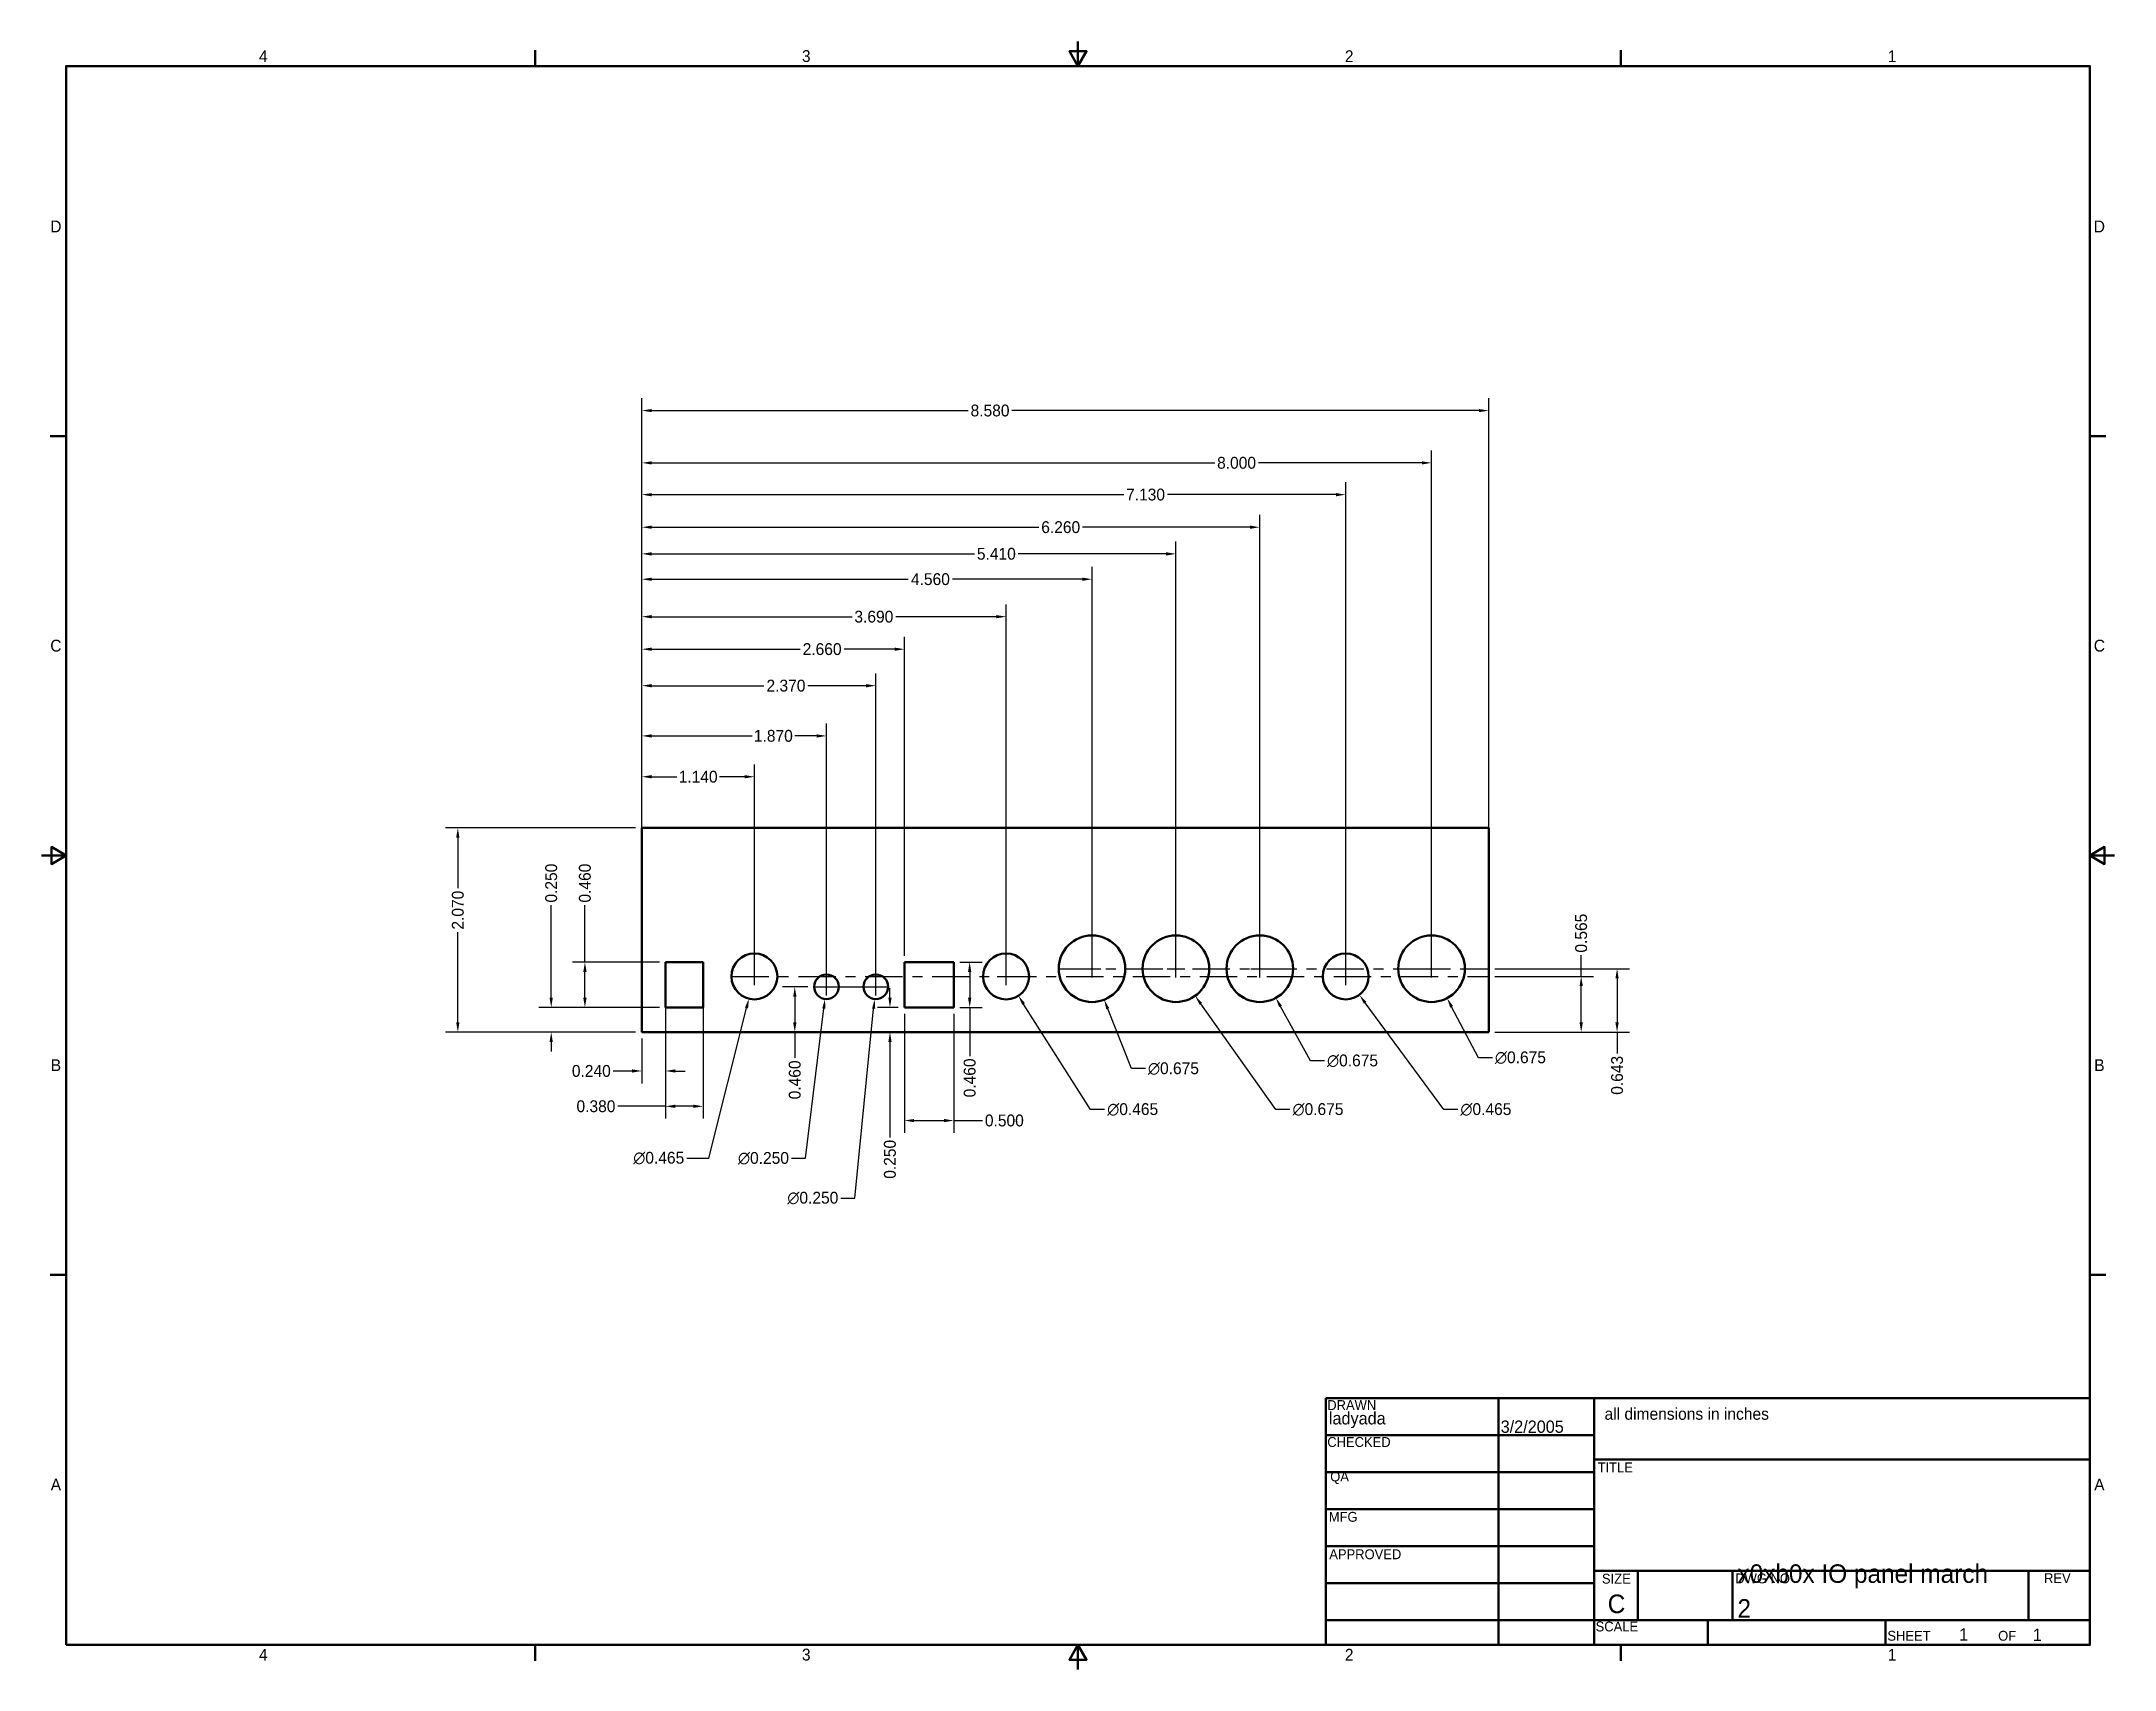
# Paper-space layout 'Layout1' of a CAD drawing. Extents: x 0.5 to 21.5, y 0.2 to 16.7.
import ezdxf

# ---------------------------------------------------------------- set-up
doc = ezdxf.new("R2010")
doc.units = 0
doc.header["$LTSCALE"] = 0.015748
doc.header["$MEASUREMENT"] = 0
doc.linetypes.add('ACAD_ISO08W100', pattern=[36, 24, -3, 6, -3])
doc.layers.add('Dimensions', color=7, linetype='Continuous', lineweight=25)
doc.layers.add('Sketch Lines', color=7, linetype='Continuous', lineweight=25)
doc.styles.add('DEFAULT-ANSI', font='ARIAL.TTF', dxfattribs={"width": 0.94})
doc.styles.add('TextStyle13', font='ARIAL.TTF', dxfattribs={"width": 0.94})
doc.styles.add('TextStyle5', font='ARIAL.TTF', dxfattribs={"width": 0.94})
doc.styles.add('TextStyle6', font='ARIAL.TTF', dxfattribs={"width": 0.94})
doc.styles.add('TextStyle7', font='ARIAL.TTF', dxfattribs={"width": 0.94})
doc.styles.add('TextStyle8', font='ARIAL.TTF', dxfattribs={"width": 0.94})
doc.dimstyles.new('ANSI - ALIGNED', dxfattribs={"dimtxt": 0.12, "dimasz": 0.098425, "dimexe": 0.125, "dimexo": 0.0625, "dimgap": 0.031496, "dimtad": 0, "dimtoh": 1, "dimdec": 3, "dimrnd": 1e-08, "dimzin": 0, "dimdsep": 46, "dimtxsty": 'TextStyle8', "dimblk2": 'CLOSED', "dimcen": 0.09, "dimdle": 0.393701, "dimclrd": 47, "dimclre": 47, "dimclrt": 47, "dimadec": 0, "dimazin": 0, "dimtfac": 1, "dimtofl": 0, "dimtmove": 0, "dimatfit": 3, "dimfxl": 1, "dimtolj": 1, "dimtzin": 0, "dimlwd": 25, "dimlwe": 25, "dimarcsym": 0})

# ---------------------------------------------------------------- blocks, each defined once
blk = doc.blocks.new('2dTransBorder1')
at = {"layer": 'Sketch Lines', "color": 7, "linetype": 'Continuous', "lineweight": 50}
for points in [[(13.97, 41.91), (13.97, 42.317)], [(27.94, 42.545), (27.94, 41.91), (27.72, 42.291), (28.16, 42.291), (27.94, 41.91)], [(41.91, 41.91), (41.91, 42.317)], [(1.905, 1.27), (1.905, 41.91), (53.975, 41.91), (53.975, 1.27), (1.905, 1.27)], [(1.905, 32.385), (1.498, 32.385)], [(53.975, 32.385), (54.382, 32.385)], [(1.27, 21.59), (1.905, 21.59), (1.524, 21.81), (1.524, 21.37), (1.905, 21.59)], [(54.61, 21.59), (53.975, 21.59), (54.356, 21.81), (54.356, 21.37), (53.975, 21.59)], [(1.905, 10.795), (1.498, 10.795)], [(53.975, 10.795), (54.382, 10.795)], [(13.97, 1.27), (13.97, 0.863)], [(27.94, 0.635), (27.94, 1.27), (27.72, 0.889), (28.16, 0.889), (27.94, 1.27)], [(41.91, 1.27), (41.91, 0.863)]]:
    blk.add_lwpolyline(points, dxfattribs=at)
blk = doc.blocks.new('2dTransTitleBlock1')
at = {"layer": 'Sketch Lines', "color": 7, "linetype": 'Continuous', "lineweight": 50}
for p, q in [((53.975, 7.62), (34.315, 7.62)), ((34.315, 7.62), (34.315, 1.27)), ((38.76, 1.27), (38.76, 7.62)), ((41.22, 1.27), (41.22, 7.62)), ((53.975, 1.27), (53.975, 7.62)), ((34.315, 6.668), (41.22, 6.668)), ((41.22, 6.045), (53.975, 6.045)), ((34.315, 5.715), (41.22, 5.715)), ((34.315, 4.763), (41.22, 4.763)), ((34.315, 3.81), (41.22, 3.81)), ((34.315, 2.858), (41.22, 2.858)), ((53.975, 3.175), (41.22, 3.175)), ((42.345, 1.905), (42.345, 3.175)), ((44.78, 1.905), (44.78, 3.175)), ((52.4, 1.905), (52.4, 3.175)), ((41.22, 1.905), (34.315, 1.905)), ((53.975, 1.905), (41.22, 1.905)), ((44.145, 1.905), (44.145, 1.27)), ((48.717, 1.905), (48.717, 1.27)), ((34.315, 1.27), (53.975, 1.27))]:
    blk.add_line(p, q, dxfattribs=at)
blk = doc.blocks.new('*D4')
at = {"layer": 'Defpoints', "color": 0, "linetype": 'Continuous'}
for p in [(6.582, 8.78), (4.718, 6.71), (6.582, 6.71)]:
    blk.add_point(p, dxfattribs=at)
at = {"layer": 'Dimensions', "color": 47, "linetype": 'Continuous', "lineweight": 25}
for p, q in [((6.519, 8.78), (4.593, 8.78)), ((4.718, 8.681), (4.718, 8.169)), ((4.718, 6.808), (4.718, 7.724)), ((6.519, 6.71), (4.593, 6.71))]:
    blk.add_line(p, q, dxfattribs=at)
at = {"layer": 'Dimensions', "color": 47, "linetype": 'Continuous'}
for points in [[(4.701, 8.681), (4.734, 8.681), (4.718, 8.78)], [(4.701, 6.808), (4.734, 6.808), (4.718, 6.71)]]:
    blk.add_solid(points, dxfattribs=at)
at = {"layer": 'Dimensions', "color": 47, "linetype": 'Continuous', "lineweight": 25, "insert": (4.718, 7.946), "char_height": 0.12, "attachment_point": 5, "rotation": 90, "style": 'TextStyle8'}
blk.add_mtext('\\A1;2.070', dxfattribs=at)
blk = doc.blocks.new('_Closed')
at = {"color": 0, "linetype": 'ByBlock', "lineweight": -2}
for p, q in [((-1, 0.17), (0, 0)), ((-1, 0.17), (-1, -0.17)), ((0, 0), (-1, -0.17)), ((0, 0), (-1, 0))]:
    blk.add_line(p, q, dxfattribs=at)
blk = doc.blocks.new('*D5')
at = {"layer": 'Defpoints', "color": 0, "linetype": 'Continuous'}
for p in [(15.162, 13.009), (6.582, 6.71), (15.162, 6.71)]:
    blk.add_point(p, dxfattribs=at)
at = {"layer": 'Dimensions', "color": 47, "linetype": 'Continuous', "lineweight": 25}
for p, q in [((6.582, 6.772), (6.582, 13.134)), ((15.162, 6.772), (15.162, 13.134)), ((6.68, 13.009), (9.888, 13.009)), ((15.063, 13.009), (10.331, 13.009))]:
    blk.add_line(p, q, dxfattribs=at)
at = {"layer": 'Dimensions', "color": 47, "linetype": 'Continuous'}
for points in [[(6.68, 13.025), (6.68, 12.993), (6.582, 13.009)], [(15.063, 13.025), (15.063, 12.993), (15.162, 13.009)]]:
    blk.add_solid(points, dxfattribs=at)
at = {"layer": 'Dimensions', "color": 47, "linetype": 'Continuous', "lineweight": 25, "insert": (10.109, 13.009), "char_height": 0.12, "attachment_point": 5, "style": 'TextStyle8'}
blk.add_mtext('\\A1;8.580', dxfattribs=at)
blk = doc.blocks.new('*D6')
at = {"layer": 'Defpoints', "color": 0, "linetype": 'Continuous'}
for p in [(6.822, 7.42), (7.202, 7.42), (7.202, 5.958)]:
    blk.add_point(p, dxfattribs=at)
at = {"layer": 'Dimensions', "color": 47, "linetype": 'Continuous', "lineweight": 25}
for p, q in [((6.822, 7.357), (6.822, 5.833)), ((7.202, 7.357), (7.202, 5.833)), ((6.822, 5.958), (6.339, 5.958)), ((7.103, 5.958), (6.92, 5.958))]:
    blk.add_line(p, q, dxfattribs=at)
at = {"layer": 'Dimensions', "color": 47, "linetype": 'Continuous'}
for points in [[(6.92, 5.975), (6.92, 5.942), (6.822, 5.958)], [(7.103, 5.975), (7.103, 5.942), (7.202, 5.958)]]:
    blk.add_solid(points, dxfattribs=at)
at = {"layer": 'Dimensions', "color": 47, "linetype": 'Continuous', "lineweight": 25, "insert": (6.117, 5.958), "char_height": 0.12, "attachment_point": 5, "style": 'TextStyle8'}
blk.add_mtext('\\A1;0.380', dxfattribs=at)
blk = doc.blocks.new('*D7')
at = {"layer": 'Defpoints', "color": 0, "linetype": 'Continuous'}
for p in [(6.005, 7.42), (6.822, 7.42), (6.822, 6.96)]:
    blk.add_point(p, dxfattribs=at)
at = {"layer": 'Dimensions', "color": 47, "linetype": 'Continuous', "lineweight": 25}
for p, q in [((6.005, 7.42), (6.005, 7.998)), ((6.759, 7.42), (5.88, 7.42)), ((6.005, 7.058), (6.005, 7.321)), ((6.759, 6.96), (5.88, 6.96))]:
    blk.add_line(p, q, dxfattribs=at)
at = {"layer": 'Dimensions', "color": 47, "linetype": 'Continuous'}
for points in [[(5.989, 7.321), (6.022, 7.321), (6.005, 7.42)], [(5.989, 7.058), (6.022, 7.058), (6.005, 6.96)]]:
    blk.add_solid(points, dxfattribs=at)
at = {"layer": 'Dimensions', "color": 47, "linetype": 'Continuous', "lineweight": 25, "insert": (6.005, 8.22), "char_height": 0.12, "attachment_point": 5, "rotation": 90, "style": 'TextStyle8'}
blk.add_mtext('\\A1;0.460', dxfattribs=at)
blk = doc.blocks.new('*D8')
at = {"layer": 'Defpoints', "color": 0, "linetype": 'Continuous'}
for p in [(7.778, 7.5), (7.666, 7.049)]:
    blk.add_point(p, dxfattribs=at)
at = {"layer": 'Dimensions', "color": 47, "linetype": 'Continuous', "lineweight": 25}
for p, q in [((7.722, 7.185), (7.722, 7.365)), ((7.632, 7.275), (7.812, 7.275)), ((7.262, 5.433), (7.642, 6.954)), ((7.037, 5.433), (7.262, 5.433))]:
    blk.add_line(p, q, dxfattribs=at)
at = {"layer": 'Dimensions', "color": 47, "linetype": 'Continuous'}
blk.add_solid([(7.626, 6.958), (7.658, 6.95), (7.666, 7.049)], dxfattribs=at)
at = {"layer": 'Dimensions', "color": 47, "linetype": 'Continuous', "lineweight": 25, "insert": (6.753, 5.433), "char_height": 0.12, "attachment_point": 5, "style": 'TextStyle8'}
blk.add_mtext('\\A1;∅0.465', dxfattribs=at)
blk = doc.blocks.new('*D9')
at = {"layer": 'Defpoints', "color": 0, "linetype": 'Continuous'}
for p in [(8.467, 7.294), (8.437, 7.046)]:
    blk.add_point(p, dxfattribs=at)
at = {"layer": 'Dimensions', "color": 47, "linetype": 'Continuous', "lineweight": 25}
for p, q in [((8.362, 7.17), (8.542, 7.17)), ((8.452, 7.08), (8.452, 7.26)), ((8.24, 5.431), (8.425, 6.948)), ((8.097, 5.431), (8.24, 5.431))]:
    blk.add_line(p, q, dxfattribs=at)
at = {"layer": 'Dimensions', "color": 47, "linetype": 'Continuous'}
blk.add_solid([(8.409, 6.95), (8.441, 6.946), (8.437, 7.046)], dxfattribs=at)
at = {"layer": 'Dimensions', "color": 47, "linetype": 'Continuous', "lineweight": 25, "insert": (7.814, 5.431), "char_height": 0.12, "attachment_point": 5, "style": 'TextStyle8'}
blk.add_mtext('\\A1;∅0.250', dxfattribs=at)
blk = doc.blocks.new('*D10')
at = {"layer": 'Defpoints', "color": 0, "linetype": 'Continuous'}
for p in [(8.964, 7.294), (8.94, 7.045)]:
    blk.add_point(p, dxfattribs=at)
at = {"layer": 'Dimensions', "color": 47, "linetype": 'Continuous', "lineweight": 25}
for p, q in [((8.862, 7.17), (9.042, 7.17)), ((8.952, 7.08), (8.952, 7.26)), ((8.741, 5.028), (8.93, 6.947)), ((8.597, 5.028), (8.741, 5.028))]:
    blk.add_line(p, q, dxfattribs=at)
at = {"layer": 'Dimensions', "color": 47, "linetype": 'Continuous'}
blk.add_solid([(8.914, 6.949), (8.946, 6.946), (8.94, 7.045)], dxfattribs=at)
at = {"layer": 'Dimensions', "color": 47, "linetype": 'Continuous', "lineweight": 25, "insert": (8.314, 5.028), "char_height": 0.12, "attachment_point": 5, "style": 'TextStyle8'}
blk.add_mtext('\\A1;∅0.250', dxfattribs=at)
blk = doc.blocks.new('*D11')
at = {"layer": 'Defpoints', "color": 0, "linetype": 'Continuous'}
for p in [(6.822, 6.96), (6.582, 6.71), (6.822, 6.316)]:
    blk.add_point(p, dxfattribs=at)
at = {"layer": 'Dimensions', "color": 47, "linetype": 'Continuous', "lineweight": 25}
for p, q in [((6.822, 6.897), (6.822, 6.191)), ((6.582, 6.647), (6.582, 6.191)), ((6.483, 6.316), (6.291, 6.316)), ((6.92, 6.316), (7.019, 6.316))]:
    blk.add_line(p, q, dxfattribs=at)
at = {"layer": 'Dimensions', "color": 47, "linetype": 'Continuous'}
for points in [[(6.483, 6.333), (6.483, 6.3), (6.582, 6.316)], [(6.92, 6.333), (6.92, 6.3), (6.822, 6.316)]]:
    blk.add_solid(points, dxfattribs=at)
at = {"layer": 'Dimensions', "color": 47, "linetype": 'Continuous', "lineweight": 25, "insert": (6.07, 6.316), "char_height": 0.12, "attachment_point": 5, "style": 'TextStyle8'}
blk.add_mtext('\\A1;0.240', dxfattribs=at)
blk = doc.blocks.new('*D12')
at = {"layer": 'Defpoints', "color": 0, "linetype": 'Continuous'}
for p in [(6.582, 9.298), (6.582, 8.78), (7.722, 7.275)]:
    blk.add_point(p, dxfattribs=at)
at = {"layer": 'Dimensions', "color": 47, "linetype": 'Continuous', "lineweight": 25}
for p, q in [((6.582, 8.842), (6.582, 9.423)), ((6.68, 9.298), (6.935, 9.298)), ((7.623, 9.298), (7.368, 9.298)), ((7.722, 7.337), (7.722, 9.423))]:
    blk.add_line(p, q, dxfattribs=at)
at = {"layer": 'Dimensions', "color": 47, "linetype": 'Continuous'}
for points in [[(6.68, 9.315), (6.68, 9.282), (6.582, 9.298)], [(7.623, 9.315), (7.623, 9.282), (7.722, 9.298)]]:
    blk.add_solid(points, dxfattribs=at)
at = {"layer": 'Dimensions', "color": 47, "linetype": 'Continuous', "lineweight": 25, "insert": (7.152, 9.298), "char_height": 0.12, "attachment_point": 5, "style": 'TextStyle8'}
blk.add_mtext('\\A1;1.140', dxfattribs=at)
blk = doc.blocks.new('*D13')
at = {"layer": 'Defpoints', "color": 0, "linetype": 'Continuous'}
for p in [(6.582, 9.712), (6.582, 8.78), (8.452, 7.17)]:
    blk.add_point(p, dxfattribs=at)
at = {"layer": 'Dimensions', "color": 47, "linetype": 'Continuous', "lineweight": 25}
for p, q in [((6.582, 8.842), (6.582, 9.837)), ((6.68, 9.712), (7.698, 9.712)), ((8.353, 9.712), (8.131, 9.712)), ((8.452, 7.232), (8.452, 9.837))]:
    blk.add_line(p, q, dxfattribs=at)
at = {"layer": 'Dimensions', "color": 47, "linetype": 'Continuous'}
for points in [[(6.68, 9.728), (6.68, 9.695), (6.582, 9.712)], [(8.353, 9.728), (8.353, 9.695), (8.452, 9.712)]]:
    blk.add_solid(points, dxfattribs=at)
at = {"layer": 'Dimensions', "color": 47, "linetype": 'Continuous', "lineweight": 25, "insert": (7.914, 9.712), "char_height": 0.12, "attachment_point": 5, "style": 'TextStyle8'}
blk.add_mtext('\\A1;1.870', dxfattribs=at)
blk = doc.blocks.new('*D14')
at = {"layer": 'Defpoints', "color": 0, "linetype": 'Continuous'}
for p in [(8.952, 10.221), (6.582, 8.78), (8.952, 7.17)]:
    blk.add_point(p, dxfattribs=at)
at = {"layer": 'Dimensions', "color": 47, "linetype": 'Continuous', "lineweight": 25}
for p, q in [((6.582, 8.842), (6.582, 10.346)), ((8.952, 7.232), (8.952, 10.346)), ((6.68, 10.221), (7.819, 10.221)), ((8.853, 10.221), (8.264, 10.221))]:
    blk.add_line(p, q, dxfattribs=at)
at = {"layer": 'Dimensions', "color": 47, "linetype": 'Continuous'}
for points in [[(6.68, 10.237), (6.68, 10.204), (6.582, 10.221)], [(8.853, 10.237), (8.853, 10.204), (8.952, 10.221)]]:
    blk.add_solid(points, dxfattribs=at)
at = {"layer": 'Dimensions', "color": 47, "linetype": 'Continuous', "lineweight": 25, "insert": (8.042, 10.221), "char_height": 0.12, "attachment_point": 5, "style": 'TextStyle8'}
blk.add_mtext('\\A1;2.370', dxfattribs=at)
blk = doc.blocks.new('*D15')
at = {"layer": 'Defpoints', "color": 0, "linetype": 'Continuous'}
for p in [(9.242, 10.591), (6.582, 8.78), (9.242, 7.42)]:
    blk.add_point(p, dxfattribs=at)
at = {"layer": 'Dimensions', "color": 47, "linetype": 'Continuous', "lineweight": 25}
for p, q in [((6.582, 8.842), (6.582, 10.716)), ((9.242, 7.482), (9.242, 10.716)), ((6.68, 10.591), (8.185, 10.591)), ((9.143, 10.591), (8.63, 10.591))]:
    blk.add_line(p, q, dxfattribs=at)
at = {"layer": 'Dimensions', "color": 47, "linetype": 'Continuous'}
for points in [[(6.68, 10.607), (6.68, 10.574), (6.582, 10.591)], [(9.143, 10.607), (9.143, 10.574), (9.242, 10.591)]]:
    blk.add_solid(points, dxfattribs=at)
at = {"layer": 'Dimensions', "color": 47, "linetype": 'Continuous', "lineweight": 25, "insert": (8.408, 10.591), "char_height": 0.12, "attachment_point": 5, "style": 'TextStyle8'}
blk.add_mtext('\\A1;2.660', dxfattribs=at)
blk = doc.blocks.new('*D16')
at = {"layer": 'Defpoints', "color": 0, "linetype": 'Continuous'}
for p in [(9.242, 6.96), (9.742, 6.96), (9.242, 5.814)]:
    blk.add_point(p, dxfattribs=at)
at = {"layer": 'Dimensions', "color": 47, "linetype": 'Continuous', "lineweight": 25}
for p, q in [((9.242, 6.897), (9.242, 5.689)), ((9.742, 6.897), (9.742, 5.689)), ((9.34, 5.814), (9.643, 5.814)), ((9.742, 5.814), (10.032, 5.814))]:
    blk.add_line(p, q, dxfattribs=at)
at = {"layer": 'Dimensions', "color": 47, "linetype": 'Continuous'}
for points in [[(9.34, 5.83), (9.34, 5.797), (9.242, 5.814)], [(9.643, 5.83), (9.643, 5.797), (9.742, 5.814)]]:
    blk.add_solid(points, dxfattribs=at)
at = {"layer": 'Dimensions', "color": 47, "linetype": 'Continuous', "lineweight": 25, "insert": (10.254, 5.814), "char_height": 0.12, "attachment_point": 5, "style": 'TextStyle8'}
blk.add_mtext('\\A1;0.500', dxfattribs=at)
blk = doc.blocks.new('*D17')
at = {"layer": 'Defpoints', "color": 0, "linetype": 'Continuous'}
for p in [(9.742, 7.42), (9.903, 7.42), (9.742, 6.96)]:
    blk.add_point(p, dxfattribs=at)
at = {"layer": 'Dimensions', "color": 47, "linetype": 'Continuous', "lineweight": 25}
for p, q in [((9.804, 7.42), (10.028, 7.42)), ((9.903, 7.321), (9.903, 7.058)), ((9.804, 6.96), (10.028, 6.96)), ((9.903, 6.96), (9.903, 6.468))]:
    blk.add_line(p, q, dxfattribs=at)
at = {"layer": 'Dimensions', "color": 47, "linetype": 'Continuous'}
for points in [[(9.886, 7.321), (9.919, 7.321), (9.903, 7.42)], [(9.886, 7.058), (9.919, 7.058), (9.903, 6.96)]]:
    blk.add_solid(points, dxfattribs=at)
at = {"layer": 'Dimensions', "color": 47, "linetype": 'Continuous', "lineweight": 25, "insert": (9.903, 6.246), "char_height": 0.12, "attachment_point": 5, "rotation": 90, "style": 'TextStyle8'}
blk.add_mtext('\\A1;0.460', dxfattribs=at)
blk = doc.blocks.new('*D18')
at = {"layer": 'Defpoints', "color": 0, "linetype": 'Continuous'}
for p in [(10.272, 10.92), (6.582, 8.78), (10.272, 7.275)]:
    blk.add_point(p, dxfattribs=at)
at = {"layer": 'Dimensions', "color": 47, "linetype": 'Continuous', "lineweight": 25}
for p, q in [((6.582, 8.842), (6.582, 11.045)), ((6.68, 10.92), (8.711, 10.92)), ((10.173, 10.92), (9.154, 10.92)), ((10.272, 7.337), (10.272, 11.045))]:
    blk.add_line(p, q, dxfattribs=at)
at = {"layer": 'Dimensions', "color": 47, "linetype": 'Continuous'}
for points in [[(6.68, 10.937), (6.68, 10.904), (6.582, 10.92)], [(10.173, 10.937), (10.173, 10.904), (10.272, 10.92)]]:
    blk.add_solid(points, dxfattribs=at)
at = {"layer": 'Dimensions', "color": 47, "linetype": 'Continuous', "lineweight": 25, "insert": (8.932, 10.92), "char_height": 0.12, "attachment_point": 5, "style": 'TextStyle8'}
blk.add_mtext('\\A1;3.690', dxfattribs=at)
blk = doc.blocks.new('*D19')
at = {"layer": 'Defpoints', "color": 0, "linetype": 'Continuous'}
for p in [(10.147, 7.471), (10.396, 7.079)]:
    blk.add_point(p, dxfattribs=at)
at = {"layer": 'Dimensions', "color": 47, "linetype": 'Continuous', "lineweight": 25}
for p, q in [((10.272, 7.185), (10.272, 7.365)), ((10.182, 7.275), (10.362, 7.275)), ((11.127, 5.926), (10.449, 6.995)), ((11.27, 5.926), (11.127, 5.926))]:
    blk.add_line(p, q, dxfattribs=at)
at = {"layer": 'Dimensions', "color": 47, "linetype": 'Continuous'}
blk.add_solid([(10.463, 7.004), (10.435, 6.987), (10.396, 7.079)], dxfattribs=at)
at = {"layer": 'Dimensions', "color": 47, "linetype": 'Continuous', "lineweight": 25, "insert": (11.554, 5.926), "char_height": 0.12, "attachment_point": 5, "style": 'TextStyle8'}
blk.add_mtext('\\A1;∅0.465', dxfattribs=at)
blk = doc.blocks.new('*D20')
at = {"layer": 'Defpoints', "color": 0, "linetype": 'Continuous'}
for p in [(11.142, 11.3), (6.582, 8.78), (11.142, 7.353)]:
    blk.add_point(p, dxfattribs=at)
at = {"layer": 'Dimensions', "color": 47, "linetype": 'Continuous', "lineweight": 25}
for p, q in [((6.582, 8.842), (6.582, 11.425)), ((11.142, 7.415), (11.142, 11.425)), ((6.68, 11.3), (9.281, 11.3)), ((11.043, 11.3), (9.729, 11.3))]:
    blk.add_line(p, q, dxfattribs=at)
at = {"layer": 'Dimensions', "color": 47, "linetype": 'Continuous'}
for points in [[(6.68, 11.316), (6.68, 11.283), (6.582, 11.3)], [(11.043, 11.316), (11.043, 11.283), (11.142, 11.3)]]:
    blk.add_solid(points, dxfattribs=at)
at = {"layer": 'Dimensions', "color": 47, "linetype": 'Continuous', "lineweight": 25, "insert": (9.505, 11.3), "char_height": 0.12, "attachment_point": 5, "style": 'TextStyle8'}
blk.add_mtext('\\A1;4.560', dxfattribs=at)
blk = doc.blocks.new('*D21')
at = {"layer": 'Defpoints', "color": 0, "linetype": 'Continuous'}
for p in [(11.992, 11.557), (6.582, 8.78), (11.992, 7.353)]:
    blk.add_point(p, dxfattribs=at)
at = {"layer": 'Dimensions', "color": 47, "linetype": 'Continuous', "lineweight": 25}
for p, q in [((6.582, 8.842), (6.582, 11.682)), ((6.68, 11.557), (9.951, 11.557)), ((11.893, 11.557), (10.395, 11.557)), ((11.992, 7.415), (11.992, 11.682))]:
    blk.add_line(p, q, dxfattribs=at)
at = {"layer": 'Dimensions', "color": 47, "linetype": 'Continuous'}
for points in [[(6.68, 11.573), (6.68, 11.54), (6.582, 11.557)], [(11.893, 11.573), (11.893, 11.54), (11.992, 11.557)]]:
    blk.add_solid(points, dxfattribs=at)
at = {"layer": 'Dimensions', "color": 47, "linetype": 'Continuous', "lineweight": 25, "insert": (10.173, 11.557), "char_height": 0.12, "attachment_point": 5, "style": 'TextStyle8'}
blk.add_mtext('\\A1;5.410', dxfattribs=at)
blk = doc.blocks.new('*D22')
at = {"layer": 'Defpoints', "color": 0, "linetype": 'Continuous'}
for p in [(12.842, 11.827), (6.582, 8.78), (12.842, 7.353)]:
    blk.add_point(p, dxfattribs=at)
at = {"layer": 'Dimensions', "color": 47, "linetype": 'Continuous', "lineweight": 25}
for p, q in [((6.582, 8.842), (6.582, 11.952)), ((6.68, 11.827), (10.603, 11.827)), ((12.743, 11.827), (11.047, 11.827)), ((12.842, 7.415), (12.842, 11.952))]:
    blk.add_line(p, q, dxfattribs=at)
at = {"layer": 'Dimensions', "color": 47, "linetype": 'Continuous'}
for points in [[(6.68, 11.843), (6.68, 11.811), (6.582, 11.827)], [(12.743, 11.843), (12.743, 11.811), (12.842, 11.827)]]:
    blk.add_solid(points, dxfattribs=at)
at = {"layer": 'Dimensions', "color": 47, "linetype": 'Continuous', "lineweight": 25, "insert": (10.825, 11.827), "char_height": 0.12, "attachment_point": 5, "style": 'TextStyle8'}
blk.add_mtext('\\A1;6.260', dxfattribs=at)
blk = doc.blocks.new('*D23')
at = {"layer": 'Defpoints', "color": 0, "linetype": 'Continuous'}
for p in [(11.018, 7.667), (11.265, 7.039)]:
    blk.add_point(p, dxfattribs=at)
at = {"layer": 'Dimensions', "color": 47, "linetype": 'Continuous', "lineweight": 25}
for p, q in [((11.052, 7.353), (11.232, 7.353)), ((11.142, 7.263), (11.142, 7.443)), ((11.541, 6.34), (11.302, 6.947)), ((11.684, 6.34), (11.541, 6.34))]:
    blk.add_line(p, q, dxfattribs=at)
at = {"layer": 'Dimensions', "color": 47, "linetype": 'Continuous'}
blk.add_solid([(11.317, 6.953), (11.286, 6.941), (11.265, 7.039)], dxfattribs=at)
at = {"layer": 'Dimensions', "color": 47, "linetype": 'Continuous', "lineweight": 25, "insert": (11.967, 6.34), "char_height": 0.12, "attachment_point": 5, "style": 'TextStyle8'}
blk.add_mtext('\\A1;∅0.675', dxfattribs=at)
blk = doc.blocks.new('*D24')
at = {"layer": 'Defpoints', "color": 0, "linetype": 'Continuous'}
for p in [(11.797, 7.628), (12.187, 7.078)]:
    blk.add_point(p, dxfattribs=at)
at = {"layer": 'Dimensions', "color": 47, "linetype": 'Continuous', "lineweight": 25}
for p, q in [((11.902, 7.353), (12.082, 7.353)), ((11.992, 7.263), (11.992, 7.443)), ((13.004, 5.926), (12.244, 6.997)), ((13.147, 5.926), (13.004, 5.926))]:
    blk.add_line(p, q, dxfattribs=at)
at = {"layer": 'Dimensions', "color": 47, "linetype": 'Continuous'}
blk.add_solid([(12.257, 7.007), (12.231, 6.988), (12.187, 7.078)], dxfattribs=at)
at = {"layer": 'Dimensions', "color": 47, "linetype": 'Continuous', "lineweight": 25, "insert": (13.431, 5.926), "char_height": 0.12, "attachment_point": 5, "style": 'TextStyle8'}
blk.add_mtext('\\A1;∅0.675', dxfattribs=at)
blk = doc.blocks.new('*D25')
at = {"layer": 'Defpoints', "color": 0, "linetype": 'Continuous'}
for p in [(12.679, 7.649), (13.004, 7.057)]:
    blk.add_point(p, dxfattribs=at)
at = {"layer": 'Dimensions', "color": 47, "linetype": 'Continuous', "lineweight": 25}
for p, q in [((12.752, 7.353), (12.932, 7.353)), ((12.842, 7.263), (12.842, 7.443)), ((13.354, 6.419), (13.051, 6.971)), ((13.497, 6.419), (13.354, 6.419))]:
    blk.add_line(p, q, dxfattribs=at)
at = {"layer": 'Dimensions', "color": 47, "linetype": 'Continuous'}
blk.add_solid([(13.066, 6.979), (13.037, 6.963), (13.004, 7.057)], dxfattribs=at)
at = {"layer": 'Dimensions', "color": 47, "linetype": 'Continuous', "lineweight": 25, "insert": (13.781, 6.419), "char_height": 0.12, "attachment_point": 5, "style": 'TextStyle8'}
blk.add_mtext('\\A1;∅0.675', dxfattribs=at)
blk = doc.blocks.new('*D26')
at = {"layer": 'Defpoints', "color": 0, "linetype": 'Continuous'}
for p in [(13.712, 12.157), (6.582, 8.78), (13.712, 7.275)]:
    blk.add_point(p, dxfattribs=at)
at = {"layer": 'Dimensions', "color": 47, "linetype": 'Continuous', "lineweight": 25}
for p, q in [((6.582, 8.842), (6.582, 12.282)), ((13.712, 7.337), (13.712, 12.282)), ((6.68, 12.157), (11.463, 12.157)), ((13.613, 12.157), (11.905, 12.157))]:
    blk.add_line(p, q, dxfattribs=at)
at = {"layer": 'Dimensions', "color": 47, "linetype": 'Continuous'}
for points in [[(6.68, 12.173), (6.68, 12.14), (6.582, 12.157)], [(13.613, 12.173), (13.613, 12.14), (13.712, 12.157)]]:
    blk.add_solid(points, dxfattribs=at)
at = {"layer": 'Dimensions', "color": 47, "linetype": 'Continuous', "lineweight": 25, "insert": (11.684, 12.157), "char_height": 0.12, "attachment_point": 5, "style": 'TextStyle8'}
blk.add_mtext('\\A1;7.130', dxfattribs=at)
blk = doc.blocks.new('*D27')
at = {"layer": 'Defpoints', "color": 0, "linetype": 'Continuous'}
for p in [(14.582, 12.479), (6.582, 8.78), (14.582, 7.353)]:
    blk.add_point(p, dxfattribs=at)
at = {"layer": 'Dimensions', "color": 47, "linetype": 'Continuous', "lineweight": 25}
for p, q in [((6.582, 8.842), (6.582, 12.604)), ((14.582, 7.415), (14.582, 12.604)), ((6.68, 12.479), (12.385, 12.479)), ((14.483, 12.479), (12.828, 12.479))]:
    blk.add_line(p, q, dxfattribs=at)
at = {"layer": 'Dimensions', "color": 47, "linetype": 'Continuous'}
for points in [[(6.68, 12.495), (6.68, 12.463), (6.582, 12.479)], [(14.483, 12.495), (14.483, 12.463), (14.582, 12.479)]]:
    blk.add_solid(points, dxfattribs=at)
at = {"layer": 'Dimensions', "color": 47, "linetype": 'Continuous', "lineweight": 25, "insert": (12.606, 12.479), "char_height": 0.12, "attachment_point": 5, "style": 'TextStyle8'}
blk.add_mtext('\\A1;8.000', dxfattribs=at)
blk = doc.blocks.new('*D28')
at = {"layer": 'Defpoints', "color": 0, "linetype": 'Continuous'}
for p in [(13.574, 7.462), (13.85, 7.088)]:
    blk.add_point(p, dxfattribs=at)
at = {"layer": 'Dimensions', "color": 47, "linetype": 'Continuous', "lineweight": 25}
for p, q in [((13.712, 7.185), (13.712, 7.365)), ((13.622, 7.275), (13.802, 7.275)), ((14.706, 5.926), (13.908, 7.008)), ((14.849, 5.926), (14.706, 5.926))]:
    blk.add_line(p, q, dxfattribs=at)
at = {"layer": 'Dimensions', "color": 47, "linetype": 'Continuous'}
blk.add_solid([(13.921, 7.018), (13.895, 6.999), (13.85, 7.088)], dxfattribs=at)
at = {"layer": 'Dimensions', "color": 47, "linetype": 'Continuous', "lineweight": 25, "insert": (15.132, 5.926), "char_height": 0.12, "attachment_point": 5, "style": 'TextStyle8'}
blk.add_mtext('\\A1;∅0.465', dxfattribs=at)
blk = doc.blocks.new('*D29')
at = {"layer": 'Defpoints', "color": 0, "linetype": 'Continuous'}
for p in [(14.425, 7.652), (14.739, 7.054)]:
    blk.add_point(p, dxfattribs=at)
at = {"layer": 'Dimensions', "color": 47, "linetype": 'Continuous', "lineweight": 25}
for p, q in [((14.492, 7.353), (14.672, 7.353)), ((14.582, 7.263), (14.582, 7.443)), ((15.056, 6.451), (14.785, 6.967)), ((15.199, 6.451), (15.056, 6.451))]:
    blk.add_line(p, q, dxfattribs=at)
at = {"layer": 'Dimensions', "color": 47, "linetype": 'Continuous'}
blk.add_solid([(14.799, 6.975), (14.77, 6.959), (14.739, 7.054)], dxfattribs=at)
at = {"layer": 'Dimensions', "color": 47, "linetype": 'Continuous', "lineweight": 25, "insert": (15.482, 6.451), "char_height": 0.12, "attachment_point": 5, "style": 'TextStyle8'}
blk.add_mtext('\\A1;∅0.675', dxfattribs=at)
blk = doc.blocks.new('*D30')
at = {"layer": 'Defpoints', "color": 0, "linetype": 'Continuous'}
for p in [(15.162, 7.275), (16.097, 7.275), (15.162, 6.71)]:
    blk.add_point(p, dxfattribs=at)
at = {"layer": 'Dimensions', "color": 47, "linetype": 'Continuous', "lineweight": 25}
for p, q in [((16.097, 7.275), (16.097, 7.491)), ((15.224, 7.275), (16.222, 7.275)), ((16.097, 6.808), (16.097, 7.176)), ((15.224, 6.71), (16.222, 6.71))]:
    blk.add_line(p, q, dxfattribs=at)
at = {"layer": 'Dimensions', "color": 47, "linetype": 'Continuous'}
for points in [[(16.081, 7.176), (16.114, 7.176), (16.097, 7.275)], [(16.081, 6.808), (16.114, 6.808), (16.097, 6.71)]]:
    blk.add_solid(points, dxfattribs=at)
at = {"layer": 'Dimensions', "color": 47, "linetype": 'Continuous', "lineweight": 25, "insert": (16.097, 7.713), "char_height": 0.12, "attachment_point": 5, "rotation": 90, "style": 'TextStyle8'}
blk.add_mtext('\\A1;0.565', dxfattribs=at)
blk = doc.blocks.new('*D31')
at = {"layer": 'Defpoints', "color": 0, "linetype": 'Continuous'}
for p in [(5.664, 6.96), (6.822, 6.96), (6.582, 6.71)]:
    blk.add_point(p, dxfattribs=at)
at = {"layer": 'Dimensions', "color": 47, "linetype": 'Continuous', "lineweight": 25}
for p, q in [((5.664, 7.058), (5.664, 7.998)), ((6.759, 6.96), (5.539, 6.96)), ((6.519, 6.71), (5.539, 6.71)), ((5.664, 6.611), (5.664, 6.513))]:
    blk.add_line(p, q, dxfattribs=at)
at = {"layer": 'Dimensions', "color": 47, "linetype": 'Continuous'}
for points in [[(5.647, 7.058), (5.68, 7.058), (5.664, 6.96)], [(5.647, 6.611), (5.68, 6.611), (5.664, 6.71)]]:
    blk.add_solid(points, dxfattribs=at)
at = {"layer": 'Dimensions', "color": 47, "linetype": 'Continuous', "lineweight": 25, "insert": (5.664, 8.22), "char_height": 0.12, "attachment_point": 5, "rotation": 90, "style": 'TextStyle8'}
blk.add_mtext('\\A1;0.250', dxfattribs=at)
blk = doc.blocks.new('*D32')
at = {"layer": 'Defpoints', "color": 0, "linetype": 'Continuous'}
for p in [(9.095, 6.96), (9.242, 6.96), (9.095, 6.71)]:
    blk.add_point(p, dxfattribs=at)
at = {"layer": 'Dimensions', "color": 47, "linetype": 'Continuous', "lineweight": 25}
for p, q in [((9.095, 7.058), (9.095, 7.157)), ((9.179, 6.96), (8.97, 6.96)), ((9.095, 6.611), (9.095, 5.643)), ((9.158, 6.71), (9.22, 6.71))]:
    blk.add_line(p, q, dxfattribs=at)
at = {"layer": 'Dimensions', "color": 47, "linetype": 'Continuous'}
for points in [[(9.079, 7.058), (9.112, 7.058), (9.095, 6.96)], [(9.079, 6.611), (9.112, 6.611), (9.095, 6.71)]]:
    blk.add_solid(points, dxfattribs=at)
at = {"layer": 'Dimensions', "color": 47, "linetype": 'Continuous', "lineweight": 25, "insert": (9.095, 5.421), "char_height": 0.12, "attachment_point": 5, "rotation": 90, "style": 'TextStyle8'}
blk.add_mtext('\\A1;0.250', dxfattribs=at)
blk = doc.blocks.new('*D33')
at = {"layer": 'Defpoints', "color": 0, "linetype": 'Continuous'}
for p in [(15.162, 7.353), (15.162, 6.71), (16.461, 6.71)]:
    blk.add_point(p, dxfattribs=at)
at = {"layer": 'Dimensions', "color": 47, "linetype": 'Continuous', "lineweight": 25}
for p, q in [((15.224, 7.353), (16.586, 7.353)), ((16.461, 7.254), (16.461, 6.808)), ((15.224, 6.71), (16.586, 6.71)), ((16.461, 6.71), (16.461, 6.493))]:
    blk.add_line(p, q, dxfattribs=at)
at = {"layer": 'Dimensions', "color": 47, "linetype": 'Continuous'}
for points in [[(16.444, 7.254), (16.477, 7.254), (16.461, 7.353)], [(16.444, 6.808), (16.477, 6.808), (16.461, 6.71)]]:
    blk.add_solid(points, dxfattribs=at)
at = {"layer": 'Dimensions', "color": 47, "linetype": 'Continuous', "lineweight": 25, "insert": (16.461, 6.272), "char_height": 0.12, "attachment_point": 5, "rotation": 90, "style": 'TextStyle8'}
blk.add_mtext('\\A1;0.643', dxfattribs=at)
blk = doc.blocks.new('*D34')
at = {"layer": 'Defpoints', "color": 0, "linetype": 'Continuous'}
for p in [(8.327, 7.17), (8.131, 6.71), (8.131, 6.71)]:
    blk.add_point(p, dxfattribs=at)
at = {"layer": 'Dimensions', "color": 47, "linetype": 'Continuous', "lineweight": 25}
for p, q in [((8.264, 7.17), (8.006, 7.17)), ((8.131, 7.071), (8.131, 6.808)), ((8.131, 6.71), (8.131, 6.448)), ((8.194, 6.71), (8.256, 6.71))]:
    blk.add_line(p, q, dxfattribs=at)
at = {"layer": 'Dimensions', "color": 47, "linetype": 'Continuous'}
for points in [[(8.115, 7.071), (8.148, 7.071), (8.131, 7.17)], [(8.115, 6.808), (8.148, 6.808), (8.131, 6.71)]]:
    blk.add_solid(points, dxfattribs=at)
at = {"layer": 'Dimensions', "color": 47, "linetype": 'Continuous', "lineweight": 25, "insert": (8.131, 6.226), "char_height": 0.12, "attachment_point": 5, "rotation": 90, "style": 'TextStyle8'}
blk.add_mtext('\\A1;0.460', dxfattribs=at)

psp = doc.layouts.get("Layout1")

# ---------------------------------------------------------------- linework, layer by layer
at = {"layer": 'Sketch Lines', "color": 7, "linetype": 'Continuous', "lineweight": 50}
for p, q in [((6.5818, 8.7798), (6.5818, 6.7098)), ((15.1618, 8.7798), (6.5818, 8.7798)), ((15.1618, 6.7098), (15.1618, 8.7798)), ((6.8218, 6.9598), (6.8218, 7.4198)), ((6.8218, 7.4198), (7.2018, 7.4198)), ((7.2018, 7.4198), (7.2018, 6.9598)), ((9.2418, 6.9598), (9.2418, 7.4198)), ((9.2418, 7.4198), (9.7418, 7.4198)), ((9.7418, 7.4198), (9.7418, 6.9598)), ((7.2018, 6.9598), (6.8218, 6.9598)), ((9.7418, 6.9598), (9.2418, 6.9598)), ((6.5818, 6.7098), (15.1618, 6.7098))]:
    psp.add_line(p, q, dxfattribs=at)
at = {"layer": 'Sketch Lines', "color": 7, "linetype": 'ACAD_ISO08W100', "lineweight": 25}
for p, q in [((10.8043, 7.3528), (15.1618, 7.3528)), ((7.4893, 7.2748), (15.1618, 7.2748))]:
    psp.add_line(p, q, dxfattribs=at)
at = {"layer": 'Sketch Lines', "color": 7, "linetype": 'Continuous', "lineweight": 25}
psp.add_line((8.3268, 7.1698), (9.0768, 7.1698), dxfattribs=at)
at = {"layer": 'Sketch Lines', "color": 7, "linetype": 'Continuous', "lineweight": 50}
for centre, radius in [((11.1418, 7.3528), 0.3375), ((11.9918, 7.3528), 0.3375), ((12.8418, 7.3528), 0.3375), ((14.5818, 7.3528), 0.3375), ((7.7218, 7.2748), 0.2325), ((10.2718, 7.2748), 0.2325), ((13.7118, 7.2748), 0.2325), ((8.4518, 7.1698), 0.125), ((8.9518, 7.1698), 0.125)]:
    psp.add_circle(centre, radius, dxfattribs=at)

# ---------------------------------------------------------------- block references
at = {"layer": 'Sketch Lines', "xscale": 0.3937007874015748, "yscale": 0.3937007874015748, "zscale": 0.3937007874015748}
for name in ['2dTransBorder1', '2dTransTitleBlock1']:
    psp.add_blockref(name, (0, 0), dxfattribs=at)

# ---------------------------------------------------------------- texts
at = {"layer": 'Sketch Lines', "color": 7, "linetype": 'Continuous', "lineweight": 50, "attachment_point": 7}
for s, insert, char_height, style in [('4', (2.7034, 16.54), 0.1201, 'TextStyle13'), ('3', (8.2034, 16.54), 0.1201, 'TextStyle13'), ('2', (13.7034, 16.54), 0.1201, 'TextStyle13'), ('1', (19.2034, 16.54), 0.1201, 'TextStyle13'), ('D', (0.5894, 14.815), 0.1201, 'TextStyle13'), ('D', (21.2895, 14.815), 0.1201, 'TextStyle13'), ('C', (0.5894, 10.565), 0.1201, 'TextStyle13'), ('C', (21.2895, 10.565), 0.1201, 'TextStyle13'), ('B', (0.594, 6.315), 0.1201, 'TextStyle13'), ('B', (21.2941, 6.315), 0.1201, 'TextStyle13'), ('DRAWN', (13.525, 2.8803), 0.1, 'TextStyle6'), ('ladyada', (13.5415, 2.6964), 0.125, 'TextStyle5'), ('3/2/2005', (15.2819, 2.6472), 0.125, 'TextStyle5'), ('CHECKED', (13.525, 2.5045), 0.1, 'TextStyle6'), ('TITLE', (16.2636, 2.2487), 0.1, 'TextStyle6'), ('A', (0.5938, 2.065), 0.1201, 'TextStyle13'), ('QA', (13.5549, 2.1291), 0.1, 'TextStyle6'), ('A', (21.2938, 2.065), 0.1201, 'TextStyle13'), ('MFG', (13.5403, 1.7463), 0.1, 'TextStyle6'), ('APPROVED', (13.5454, 1.3671), 0.1, 'TextStyle6'), ('x0xb0x IO panel march ', (17.6803, 1.0716), 0.188, 'TextStyle7'), ('SIZE', (16.3075, 1.1197), 0.1, 'TextStyle6'), ('DWG NO', (17.658, 1.1223), 0.1, 'TextStyle6'), ('REV', (20.7859, 1.1265), 0.1, 'TextStyle6'), ('C', (16.3658, 0.8193), 0.188, 'TextStyle7'), ('2', (17.6803, 0.7757), 0.188, 'TextStyle7'), ('SCALE', (16.2436, 0.635), 0.1, 'TextStyle6'), ('SHEET', (19.199, 0.541), 0.1, 'TextStyle6'), ('1 ', (19.9257, 0.544), 0.125, 'TextStyle5'), ('OF', (20.321, 0.541), 0.1, 'TextStyle6'), ('1 ', (20.6721, 0.5394), 0.125, 'TextStyle5'), ('4', (2.7034, 0.3399), 0.1201, 'TextStyle13'), ('3', (8.2034, 0.3399), 0.1201, 'TextStyle13'), ('2', (13.7034, 0.3399), 0.1201, 'TextStyle13')]:
    psp.add_mtext(s, dxfattribs=dict(at, insert=insert, char_height=char_height, style=style))
at = {"layer": 'Sketch Lines', "color": 177, "lineweight": 200, "insert": (16.3338, 2.9016), "char_height": 0.120079, "attachment_point": 1, "line_spacing_factor": 0.8, "style": 'DEFAULT-ANSI'}
psp.add_mtext('{all dimensions in inches}', dxfattribs=at)
at = {"layer": 'Sketch Lines', "color": 7, "linetype": 'Continuous', "lineweight": 50, "insert": (19.2034, 0.3399), "char_height": 0.1201, "attachment_point": 7, "line_spacing_factor": 2.120392, "style": 'TextStyle13'}
psp.add_mtext('1', dxfattribs=at)

# ---------------------------------------------------------------- dimensions: what is measured, and where the dimension line sits
at = {"layer": 'Dimensions', "color": 7, "linetype": 'Continuous', "lineweight": 25}
for base, p1, p2, angle, picture, middle in [((15.1618, 13.0091), (6.5818, 6.7098), (15.1618, 6.7098), 180, '*D5', (10.1093, 13.0091)), ((14.5818, 12.4791), (6.5818, 8.7798), (14.5818, 7.3528), 0, '*D27', (12.6064, 12.4791)), ((13.7118, 12.1567), (6.5818, 8.7798), (13.7118, 7.2748), 0, '*D26', (11.6839, 12.1567)), ((12.8418, 11.827), (6.5818, 8.7798), (12.8418, 7.3528), 0, '*D22', (10.825, 11.827)), ((11.9918, 11.5566), (6.5818, 8.7798), (11.9918, 7.3528), 0, '*D21', (10.173, 11.5566)), ((11.1418, 11.2995), (6.5818, 8.7798), (11.1418, 7.3528), 0, '*D20', (9.505, 11.2995)), ((10.2718, 10.9204), (6.5818, 8.7798), (10.2718, 7.2748), 0, '*D18', (8.9324, 10.9204)), ((9.2418, 10.5909), (6.5818, 8.7798), (9.2418, 7.4198), 0, '*D15', (8.4075, 10.5909)), ((8.9518, 10.2206), (6.5818, 8.7798), (8.9518, 7.1698), 0, '*D14', (8.0417, 10.2206)), ((6.5818, 9.7117), (8.4518, 7.1698), (6.5818, 8.7798), 0, '*D13', (7.9145, 9.7117)), ((6.5818, 9.2981), (7.7218, 7.2748), (6.5818, 8.7798), 0, '*D12', (7.1518, 9.2981)), ((4.7177, 6.7098), (6.5818, 8.7798), (6.5818, 6.7098), 90, '*D4', (4.7177, 7.9462)), ((5.6637, 6.9598), (6.5818, 6.7098), (6.8218, 6.9598), 90, '*D31', (5.6637, 8.2201)), ((6.0052, 7.4198), (6.8218, 6.9598), (6.8218, 7.4198), 90, '*D7', (6.0052, 8.2201)), ((16.0972, 7.2748), (15.1618, 6.7098), (15.1618, 7.2748), 90, '*D30', (16.0972, 7.713)), ((7.2018, 5.9582), (6.8218, 7.4198), (7.2018, 7.4198), 180, '*D6', (6.1173, 5.9582)), ((9.9026, 7.4198), (9.7418, 6.9598), (9.7418, 7.4198), 270, '*D17', (9.9026, 6.246)), ((16.4606, 6.7098), (15.1618, 7.3528), (15.1618, 6.7098), 90, '*D33', (16.4606, 6.2717)), ((8.1313, 6.7098), (8.3268, 7.1698), (8.1313, 6.7098), 90, '*D34', (8.1313, 6.2264)), ((9.0954, 6.9598), (9.0954, 6.7098), (9.2418, 6.9598), 90, '*D32', (9.0954, 5.421)), ((6.8218, 6.3161), (6.5818, 6.7098), (6.8218, 6.9598), 0, '*D11', (6.0696, 6.3161)), ((9.2418, 5.8139), (9.7418, 6.9598), (9.2418, 6.9598), 180, '*D16', (10.2536, 5.8139))]:
    dim = psp.add_linear_dim(base=base, p1=p1, p2=p2, angle=angle, dimstyle='ANSI - ALIGNED', override={"dimtoh": 0, "dimdec": 3, "dimlfac": 1, "dimtxsty": 'TextStyle8', "dimtp": 0, "dimtm": 0}, dxfattribs=at)
    dim.commit()
    dim.dimension.update_dxf_attribs({"geometry": picture, "text_midpoint": middle, "dimtype": 160})
for p1, p2, picture, middle in [((11.0181, 7.6669), (11.2655, 7.0388), '*D23', (11.9674, 6.3399)), ((11.7965, 7.6281), (12.1871, 7.0776), '*D24', (13.4307, 5.9264)), ((12.6795, 7.6487), (13.0041, 7.0569), '*D25', (13.7806, 6.4194)), ((14.4248, 7.6516), (14.7388, 7.0541), '*D29', (15.4824, 6.4512)), ((7.7781, 7.5004), (7.6655, 7.0493), '*D8', (6.7535, 5.4333)), ((10.1473, 7.4712), (10.3964, 7.0785), '*D19', (11.5539, 5.9264)), ((13.5739, 7.462), (13.8498, 7.0877), '*D28', (15.1324, 5.9264)), ((8.4669, 7.2939), (8.4367, 7.0458), '*D9', (7.8136, 5.4308)), ((8.964, 7.2942), (8.9396, 7.0454), '*D10', (8.3144, 5.0282))]:
    dim = psp.add_diameter_dim_2p(p1=p1, p2=p2, dimstyle='ANSI - ALIGNED', override={"dimdec": 3, "dimlfac": 1, "dimtxsty": 'TextStyle8', "dimtp": 0, "dimtm": 0}, dxfattribs=at)
    dim.commit()
    dim.dimension.update_dxf_attribs({"geometry": picture, "text_midpoint": middle, "dimtype": 163})

doc.saveas('drawing.dxf')
